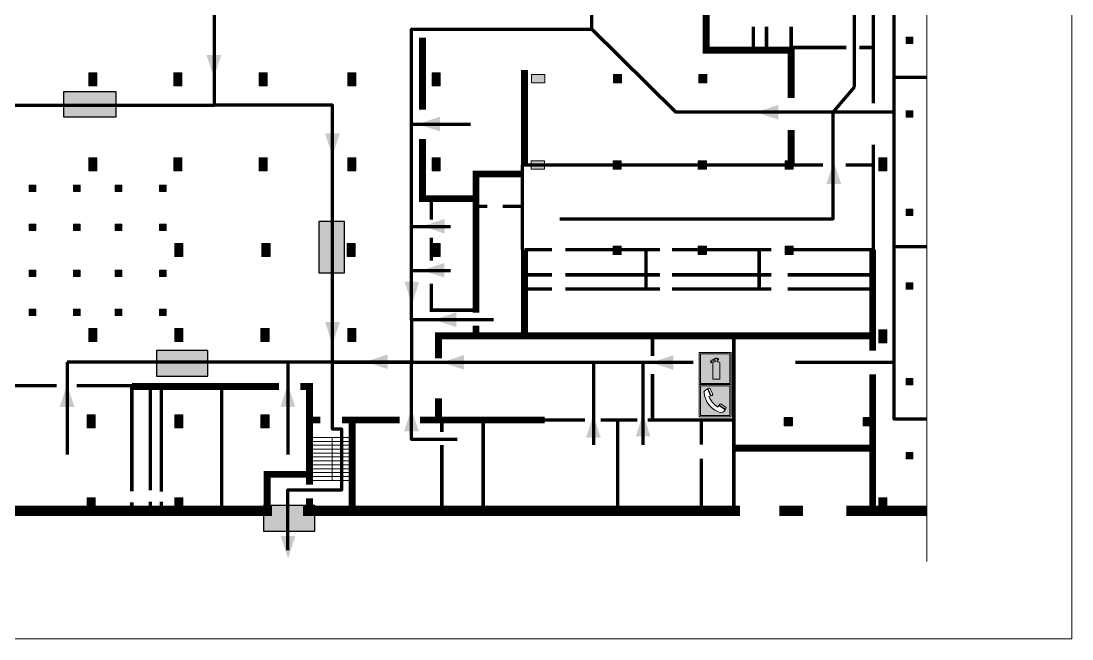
# Model space of a CAD drawing. Header units: millimetres. Extents: x 13810 to 67229, y 12374 to 21950.
# Drawn here: x 35707.6 to 35969.8, y 13701.1 to 13855.2 of the extents above; entities that cross this region are included whole.
import ezdxf

# ---------------------------------------------------------------- set-up
doc = ezdxf.new("R2010")
doc.units = ezdxf.units.MM
doc.layers.add('План_Штампы', color=7, linetype='Continuous')

# ---------------------------------------------------------------- blocks, each defined once
blk = doc.blocks.new('A$C7B4425F7')
at = {"true_color": 0xffffff}
blk.add_hatch(color=7, dxfattribs=at).paths.add_polyline_path([(0, 0), (-16, 0), (-16, -8), (0, -8)])
h = blk.add_hatch(color=126)
h.paths.add_polyline_path([(-0.2, -0.2), (-15.8, -0.2), (-15.8, -7.8), (-0.2, -7.8)])
h.paths.add_polyline_path([(-11.76, -2.03), (-11.76, -3.66), (-11.17, -3.66, -0.568275), (-11.17, -6.18), (-12.58, -6.18), (-12.58, -2.03)], flags=16)
h.paths.add_polyline_path([(-13.33, -4.12, -0.495768), (-13.59, -6.18), (-15.03, -6.18), (-15.03, -2.03), (-13.59, -2.03, -0.487973)], flags=16)
h.paths.add_polyline_path([(-10.25, -2.03), (-9.48, -2.03), (-9.48, -6.18), (-10.25, -6.18)], flags=16)
h.paths.add_polyline_path([(-13.84, -3.69), (-14.24, -3.69), (-14.24, -3.03), (-13.9, -3.03, -0.692621)], flags=0)
h.paths.add_polyline_path([(-9.15, -2.03), (-8.4, -2.03), (-8.04, -3.07), (-7.68, -2.03), (-6.93, -2.03), (-7.64, -4.1), (-6.93, -6.18), (-7.68, -6.18), (-8.04, -5.14), (-8.4, -6.18), (-9.15, -6.18), (-8.44, -4.1)], flags=16)
h.paths.add_polyline_path([(-11.76, -4.46), (-11.42, -4.46, -0.692621), (-11.36, -5.12), (-11.76, -5.12)], flags=0)
h.paths.add_polyline_path([(-13.9, -5.2), (-14.24, -5.2), (-14.24, -4.55), (-13.84, -4.55, -0.708038)], flags=0)
edge = h.paths.add_edge_path(flags=16)
edge.add_ellipse((-5.51, -4.08), major_axis=(0, 2.05), ratio=0.586184, start_angle=0, end_angle=360)
edge = h.paths.add_edge_path(flags=0)
edge.add_ellipse((-5.51, -4.08), major_axis=(0, 1.14), ratio=0.454828, start_angle=0, end_angle=360)
h.paths.add_polyline_path([(-4.13, -4.96, 0.377264), (-3.48, -4.52, 0.0555), (-3.16, -2.03), (-1.66, -2.03), (-1.66, -4.96), (-0.96, -4.96), (-0.96, -7.01), (-1.75, -7.01), (-1.75, -6.18), (-3.3, -6.18), (-3.3, -7.02), (-4.13, -7.02)], flags=16)
h.paths.add_polyline_path([(-2.73, -2.91), (-2.28, -2.91), (-2.28, -4.96), (-3.05, -4.96, 0.079136)], flags=0)
at = {"color": 126}
blk.add_lwpolyline([(-16, -8), (0, -8), (0, 0), (-16, 0)], close=True, dxfattribs=at)
blk = doc.blocks.new('A$C32E8229D')
at = {"true_color": 0xffffff}
blk.add_hatch(color=7, dxfattribs=at).paths.add_polyline_path([(0, 0), (0, -8), (16, -8), (16, 0)])
h = blk.add_hatch(color=126)
h.paths.add_polyline_path([(0.2, -0.2), (15.8, -0.2), (15.8, -7.8), (0.2, -7.8)])
h.paths.add_polyline_path([(13.49, -2.05), (12.08, -2.05), (11.37, -2.63, 0.162397), (11.29, -2.84), (11.29, -3.63), (10.35, -3.63), (10.35, -4.05), (11.68, -4.05), (11.68, -3.48), (12.26, -4.28), (11.29, -5.1), (11.29, -6.78), (11.85, -6.78), (11.85, -5.44), (12.8, -4.64), (12.8, -5.94), (14.46, -5.94), (14.46, -5.39), (13.45, -5.39), (13.45, -3.97), (12.46, -2.59), (13.15, -2.59), (13.69, -3.34), (14.18, -3)], flags=16)
h.paths.add_polyline_path([(10.74, -1.82, 1), (11.8, -1.82, 1)], flags=16)
h.paths.add_polyline_path([(9.39, -3.59), (5.99, -3.59), (6.56, -3.03), (5.91, -3.03), (5.1, -3.83), (5.91, -4.64), (6.56, -4.64), (5.99, -4.09), (9.39, -4.09)], flags=16)
h.paths.add_polyline_path([(4.29, -1.08), (1.72, -1.08), (1.72, -6.6), (4.29, -6.6)], flags=16)
at = {"color": 126}
blk.add_lwpolyline([(16, -8), (0, -8), (0, 0), (16, 0)], close=True, dxfattribs=at)
blk = doc.blocks.new('A$C456E1F9C')
at = {"lineweight": 5}
h = blk.add_hatch(color=242, dxfattribs=at)
h.paths.add_polyline_path([(0.51, -1.47), (0.51, -13.26), (12.29, -13.26), (12.29, -1.47)])
h.paths.add_polyline_path([(5.42, -4.95, -0.254479), (4.78, -5.4), (3.52, -2.53, -0.209735), (4.23, -2.4)], flags=16)
h.paths.add_polyline_path([(8.53, -8.6), (10.87, -10.17), (10.54, -10.76), (8.03, -9.13, -0.192251)], flags=16)
h.paths.add_polyline_path([(4.61, -5.49, 0.005518), (3.87, -5.72, 0.128647), (7.49, -10.01, 0.00809), (7.83, -9.33), (10.47, -10.97, -0.16736), (8.99, -12.25, -0.327862), (1.95, -3.95, -0.166952), (3.36, -2.62)], flags=16)
at = {"color": 242, "lineweight": 5}
for p, q in [((0, -13.77), (0, -0.97)), ((12.8, -0.97), (0, -0.97)), ((4.61, -5.49), (3.36, -2.62)), ((3.52, -2.53), (4.78, -5.4)), ((4.23, -2.4), (5.42, -4.95)), ((12.8, -13.77), (12.8, -0.97)), ((7.83, -9.33), (10.47, -10.97)), ((8.03, -9.13), (10.54, -10.76)), ((10.81, -10.12), (8.53, -8.6)), ((10.54, -10.76), (10.8, -10.3)), ((10.8, -10.3), (10.81, -10.12)), ((0, -13.77), (12.8, -13.77))]:
    blk.add_line(p, q, dxfattribs=at)
blk.add_lwpolyline([(0.51, -1.47), (12.29, -1.47), (12.29, -13.26), (0.51, -13.26)], close=True, dxfattribs=at)
for centre, radius, start, end in [((4.59, -5.34), 2.99, 114.2845, 152.1974), ((11.12, -3.31), 9.19, 183.9915, 256.6009), ((4.02, -3.27), 0.891, 76.3284, 123.7092), ((14.98, -39.1), 35.17, 107.1487, 108.4135), ((13.86, -0.94), 11.08, 205.5536, 234.8762), ((4.68, -4.59), 0.824, 276.9621, 334.0723), ((-13.31, 0.8), 23.44, 332.5487, 334.4027), ((8.94, -9.5), 0.989, 114.4092, 157.9388), ((7.87, -9.46), 3, 291.9291, 329.9329)]:
    blk.add_arc(centre, radius, start, end, dxfattribs=at)
blk = doc.blocks.new('A$C3AD82952')
at = {"true_color": 0xf5f5ff}
h = blk.add_hatch(color=7, dxfattribs=at)
h.dxf.hatch_style = 1
h.paths.add_polyline_path([(8.21, 8.73, 0.414214), (7.89, 9.05), (7.22, 9.05), (7.22, 9.92), (7.59, 9.92, 1), (7.57, 10.36), (7.22, 10.36), (7.22, 10.6), (6.43, 10.6), (6.43, 10.36), (6.01, 10.36), (4.74, 9.59), (4.74, 8.69), (4.98, 8.73), (4.98, 9.26), (6.12, 9.91), (6.43, 9.91), (6.43, 9.05), (5.76, 9.05, 0.414214), (5.44, 8.73), (5.44, 2.2), (8.21, 2.2)], flags=0)
h.paths.add_polyline_path([(12.8, 12.8), (0, 12.8), (0, 0), (12.8, 0)])
h.paths.add_polyline_path([(0.51, 12.29), (12.29, 12.29), (12.29, 0.51), (0.51, 0.51)], flags=16)
h.paths.add_polyline_path([(4.74, 9.59), (6.01, 10.36), (6.43, 10.36), (6.43, 10.6), (7.22, 10.6), (7.22, 10.36), (7.59, 10.36, -0.94586), (7.59, 9.92), (7.22, 9.92), (7.22, 9.05), (7.89, 9.05, -0.414214), (8.21, 8.73), (8.21, 2.2), (5.44, 2.2), (5.44, 8.73, -0.414214), (5.76, 9.05), (6.43, 9.05), (6.43, 9.91), (6.12, 9.91), (4.98, 9.26), (4.98, 8.73), (4.74, 8.69)], flags=0)
h = blk.add_hatch(color=242)
h.dxf.hatch_style = 1
h.paths.add_polyline_path([(12.29, 12.29), (0.51, 12.29), (0.51, 0.51), (12.29, 0.51)])
h.paths.add_polyline_path([(4.74, 8.69), (4.74, 9.59), (6.01, 10.36), (6.43, 10.36), (6.43, 10.6), (7.22, 10.6), (7.22, 10.36), (7.59, 10.36, -0.94586), (7.59, 9.92), (7.22, 9.92), (7.22, 9.05), (7.89, 9.05, -0.414214), (8.21, 8.73), (8.21, 2.2), (5.44, 2.2), (5.44, 8.73, -0.414214), (5.76, 9.05), (6.43, 9.05), (6.43, 9.91), (6.12, 9.91), (4.98, 9.26), (4.98, 8.73)], flags=16)
h = blk.add_hatch(color=7, dxfattribs=at)
h.dxf.hatch_style = 1
h.paths.add_polyline_path([(8.21, 8.73, 0.414214), (7.89, 9.05), (7.22, 9.05), (7.22, 9.92), (7.59, 9.92, 1), (7.57, 10.36), (7.22, 10.36), (7.22, 10.6), (6.43, 10.6), (6.43, 10.36), (6.01, 10.36), (4.74, 9.59), (4.74, 8.69), (4.98, 8.73), (4.98, 9.26), (6.12, 9.91), (6.43, 9.91), (6.43, 9.05), (5.76, 9.05, 0.414214), (5.44, 8.73), (5.44, 2.2), (8.21, 2.2)])
at = {"color": 242, "lineweight": 5}
for p, q in [((0, 0), (0, 12.8)), ((0, 12.8), (12.8, 12.8)), ((12.8, 0), (12.8, 12.8)), ((6.01, 10.36), (4.74, 9.59)), ((4.74, 9.59), (4.74, 8.69)), ((4.74, 8.69), (4.98, 8.73)), ((4.98, 9.26), (6.12, 9.91)), ((4.98, 8.73), (4.98, 9.26)), ((5.44, 2.2), (5.44, 8.73)), ((5.76, 9.05), (6.43, 9.05)), ((6.01, 10.36), (6.43, 10.36)), ((6.12, 9.91), (6.43, 9.91)), ((7.22, 10.6), (6.43, 10.6)), ((6.43, 10.6), (6.43, 10.36)), ((6.43, 9.91), (6.43, 9.05)), ((7.22, 10.36), (7.22, 10.6)), ((7.59, 10.36), (7.22, 10.36)), ((7.22, 9.05), (7.22, 9.92)), ((7.59, 9.92), (7.22, 9.92)), ((7.89, 9.05), (7.22, 9.05)), ((8.21, 2.2), (8.21, 8.73)), ((0, 0), (12.8, 0)), ((5.44, 2.2), (8.21, 2.2))]:
    blk.add_line(p, q, dxfattribs=at)
blk.add_lwpolyline([(0.51, 12.29), (12.29, 12.29), (12.29, 0.51), (0.51, 0.51)], close=True, dxfattribs=at)
for centre, radius, start, end in [((5.76, 8.73), 0.32, 90, 180), ((7.58, 10.14), 0.223, 273.1875, 86.8125), ((7.89, 8.73), 0.32, 0, 90)]:
    blk.add_arc(centre, radius, start, end, dxfattribs=at)

msp = doc.modelspace()

# ---------------------------------------------------------------- hatches: boundary and pattern name
at = {"lineweight": 0}
h = msp.add_hatch(color=256, dxfattribs=at)
h.dxf.hatch_style = 1
h.paths.add_polyline_path([(35930.08, 13849.64), (35930.08, 13851.24), (35928.38, 13851.24), (35928.38, 13849.64)])
h = msp.add_hatch(color=256, dxfattribs=at)
h.dxf.hatch_style = 1
h.paths.add_polyline_path([(35726.56, 13842.3), (35724.53, 13842.3), (35724.53, 13839.06), (35726.56, 13839.06)])
h = msp.add_hatch(color=256, dxfattribs=at)
h.dxf.hatch_style = 1
h.paths.add_polyline_path([(35747.77, 13842.3), (35745.75, 13842.3), (35745.75, 13839.06), (35747.77, 13839.06)])
h = msp.add_hatch(color=256, dxfattribs=at)
h.dxf.hatch_style = 1
h.paths.add_polyline_path([(35769.07, 13842.3), (35767.05, 13842.3), (35767.05, 13839.06), (35769.07, 13839.06)])
h = msp.add_hatch(color=256, dxfattribs=at)
h.dxf.hatch_style = 1
h.paths.add_polyline_path([(35791.15, 13842.3), (35789.13, 13842.3), (35789.13, 13839.06), (35791.15, 13839.06)])
h = msp.add_hatch(color=256, dxfattribs=at)
h.dxf.hatch_style = 1
h.paths.add_polyline_path([(35812.21, 13842.3), (35810.19, 13842.3), (35810.19, 13839.06), (35812.21, 13839.06)])
h = msp.add_hatch(color=256, dxfattribs=at)
h.dxf.hatch_style = 1
h.paths.add_polyline_path([(35834.94, 13841.94), (35834.94, 13839.84), (35838.29, 13839.84), (35838.29, 13841.94)])
h = msp.add_hatch(color=256, dxfattribs=at)
h.dxf.hatch_style = 1
h.paths.add_polyline_path([(35855.4, 13841.94), (35855.4, 13839.84), (35857.43, 13839.84), (35857.43, 13841.94)])
h = msp.add_hatch(color=256, dxfattribs=at)
h.dxf.hatch_style = 1
h.paths.add_polyline_path([(35876.66, 13841.94), (35876.66, 13839.84), (35878.68, 13839.84), (35878.68, 13841.94)])
h = msp.add_hatch(color=256, dxfattribs=at)
h.dxf.hatch_style = 1
h.paths.add_polyline_path([(35930.08, 13831.25), (35930.08, 13832.84), (35928.38, 13832.84), (35928.38, 13831.25)])
h = msp.add_hatch(color=256, dxfattribs=at)
h.dxf.hatch_style = 1
h.paths.add_polyline_path([(35726.56, 13821.12), (35724.53, 13821.12), (35724.53, 13817.87), (35726.56, 13817.87)])
h = msp.add_hatch(color=256, dxfattribs=at)
h.dxf.hatch_style = 1
h.paths.add_polyline_path([(35747.77, 13821.12), (35745.75, 13821.12), (35745.75, 13817.87), (35747.77, 13817.87)])
h = msp.add_hatch(color=256, dxfattribs=at)
h.dxf.hatch_style = 1
h.paths.add_polyline_path([(35769.07, 13821.12), (35767.05, 13821.12), (35767.05, 13817.87), (35769.07, 13817.87)])
h = msp.add_hatch(color=256, dxfattribs=at)
h.dxf.hatch_style = 1
h.paths.add_polyline_path([(35791.15, 13821.12), (35789.13, 13821.12), (35789.13, 13817.87), (35791.15, 13817.87)])
h = msp.add_hatch(color=256, dxfattribs=at)
h.dxf.hatch_style = 1
h.paths.add_polyline_path([(35812.21, 13821.12), (35810.19, 13821.12), (35810.19, 13817.87), (35812.21, 13817.87)])
h = msp.add_hatch(color=256, dxfattribs=at)
h.dxf.hatch_style = 1
h.paths.add_polyline_path([(35834.84, 13820.39), (35834.84, 13818.29), (35838.19, 13818.29), (35838.19, 13820.39)])
h = msp.add_hatch(color=256, dxfattribs=at)
h.dxf.hatch_style = 1
h.paths.add_polyline_path([(35855.31, 13820.39), (35855.31, 13818.29), (35857.33, 13818.29), (35857.33, 13820.39)])
h = msp.add_hatch(color=256, dxfattribs=at)
h.dxf.hatch_style = 1
h.paths.add_polyline_path([(35876.56, 13820.39), (35876.56, 13818.29), (35878.59, 13818.29), (35878.59, 13820.39)])
h = msp.add_hatch(color=256, dxfattribs=at)
h.dxf.hatch_style = 1
h.paths.add_polyline_path([(35898.21, 13820.39), (35898.21, 13818.29), (35900.23, 13818.29), (35900.23, 13820.39)])
h = msp.add_hatch(color=256, dxfattribs=at)
h.dxf.hatch_style = 1
h.paths.add_polyline_path([(35923.62, 13821.12), (35921.6, 13821.12), (35921.6, 13817.88), (35923.62, 13817.88)])
h = msp.add_hatch(color=256, dxfattribs=at)
h.dxf.hatch_style = 1
h.paths.add_polyline_path([(35923.62, 13821.12), (35921.6, 13821.12), (35921.6, 13817.88), (35923.62, 13817.88)])
h = msp.add_hatch(color=256, dxfattribs=at)
h.dxf.hatch_style = 1
h.paths.add_polyline_path([(35711.37, 13812.74), (35711.37, 13814.33), (35709.67, 13814.33), (35709.67, 13812.74)])
h = msp.add_hatch(color=256, dxfattribs=at)
h.dxf.hatch_style = 1
h.paths.add_polyline_path([(35722.41, 13812.74), (35722.41, 13814.33), (35720.71, 13814.33), (35720.71, 13812.74)])
h = msp.add_hatch(color=256, dxfattribs=at)
h.dxf.hatch_style = 1
h.paths.add_polyline_path([(35732.82, 13812.74), (35732.82, 13814.33), (35731.12, 13814.33), (35731.12, 13812.74)])
h = msp.add_hatch(color=256, dxfattribs=at)
h.dxf.hatch_style = 1
h.paths.add_polyline_path([(35743.87, 13812.74), (35743.87, 13814.33), (35742.17, 13814.33), (35742.17, 13812.74)])
h = msp.add_hatch(color=256, dxfattribs=at)
h.dxf.hatch_style = 1
h.paths.add_polyline_path([(35930.08, 13806.73), (35930.08, 13808.32), (35928.38, 13808.32), (35928.38, 13806.73)])
h = msp.add_hatch(color=256, dxfattribs=at)
h.dxf.hatch_style = 1
h.paths.add_polyline_path([(35711.37, 13802.97), (35711.37, 13804.56), (35709.67, 13804.56), (35709.67, 13802.97)])
h = msp.add_hatch(color=256, dxfattribs=at)
h.dxf.hatch_style = 1
h.paths.add_polyline_path([(35722.41, 13802.97), (35722.41, 13804.56), (35720.71, 13804.56), (35720.71, 13802.97)])
h = msp.add_hatch(color=256, dxfattribs=at)
h.dxf.hatch_style = 1
h.paths.add_polyline_path([(35732.82, 13802.97), (35732.82, 13804.56), (35731.12, 13804.56), (35731.12, 13802.97)])
h = msp.add_hatch(color=256, dxfattribs=at)
h.dxf.hatch_style = 1
h.paths.add_polyline_path([(35743.87, 13802.97), (35743.87, 13804.56), (35742.17, 13804.56), (35742.17, 13802.97)])
h = msp.add_hatch(color=256, dxfattribs=at)
h.dxf.hatch_style = 1
h.paths.add_polyline_path([(35748.04, 13799.72), (35746.02, 13799.72), (35746.02, 13796.48), (35748.04, 13796.48)])
h = msp.add_hatch(color=256, dxfattribs=at)
h.dxf.hatch_style = 1
h.paths.add_polyline_path([(35769.76, 13799.72), (35767.74, 13799.72), (35767.74, 13796.48), (35769.76, 13796.48)])
h = msp.add_hatch(color=256, dxfattribs=at)
h.dxf.hatch_style = 1
h.paths.add_polyline_path([(35790.97, 13799.72), (35788.95, 13799.72), (35788.95, 13796.48), (35790.97, 13796.48)])
h = msp.add_hatch(color=256, dxfattribs=at)
h.dxf.hatch_style = 1
h.paths.add_polyline_path([(35812.21, 13799.72), (35810.19, 13799.72), (35810.19, 13796.48), (35812.21, 13796.48)])
h = msp.add_hatch(color=256, dxfattribs=at)
h.dxf.hatch_style = 1
h.paths.add_polyline_path([(35855.31, 13799.06), (35855.31, 13796.96), (35857.33, 13796.96), (35857.33, 13799.06)])
h = msp.add_hatch(color=256, dxfattribs=at)
h.dxf.hatch_style = 1
h.paths.add_polyline_path([(35876.56, 13799.06), (35876.56, 13796.96), (35878.59, 13796.96), (35878.59, 13799.06)])
h = msp.add_hatch(color=256, dxfattribs=at)
h.dxf.hatch_style = 1
h.paths.add_polyline_path([(35898.21, 13799.06), (35898.21, 13796.96), (35900.23, 13796.96), (35900.23, 13799.06)])
h = msp.add_hatch(color=256, dxfattribs=at)
h.dxf.hatch_style = 1
h.paths.add_polyline_path([(35711.37, 13791.54), (35711.37, 13793.13), (35709.67, 13793.13), (35709.67, 13791.54)])
h = msp.add_hatch(color=256, dxfattribs=at)
h.dxf.hatch_style = 1
h.paths.add_polyline_path([(35722.41, 13791.54), (35722.41, 13793.13), (35720.71, 13793.13), (35720.71, 13791.54)])
h = msp.add_hatch(color=256, dxfattribs=at)
h.dxf.hatch_style = 1
h.paths.add_polyline_path([(35732.82, 13791.54), (35732.82, 13793.13), (35731.12, 13793.13), (35731.12, 13791.54)])
h = msp.add_hatch(color=256, dxfattribs=at)
h.dxf.hatch_style = 1
h.paths.add_polyline_path([(35743.87, 13791.54), (35743.87, 13793.13), (35742.17, 13793.13), (35742.17, 13791.54)])
h = msp.add_hatch(color=256, dxfattribs=at)
h.dxf.hatch_style = 1
h.paths.add_polyline_path([(35930.08, 13788.33), (35930.08, 13789.92), (35928.38, 13789.92), (35928.38, 13788.33)])
h = msp.add_hatch(color=256, dxfattribs=at)
h.dxf.hatch_style = 1
h.paths.add_polyline_path([(35711.37, 13781.77), (35711.37, 13783.36), (35709.67, 13783.36), (35709.67, 13781.77)])
h = msp.add_hatch(color=256, dxfattribs=at)
h.dxf.hatch_style = 1
h.paths.add_polyline_path([(35722.41, 13781.77), (35722.41, 13783.36), (35720.71, 13783.36), (35720.71, 13781.77)])
h = msp.add_hatch(color=256, dxfattribs=at)
h.dxf.hatch_style = 1
h.paths.add_polyline_path([(35732.82, 13781.77), (35732.82, 13783.36), (35731.12, 13783.36), (35731.12, 13781.77)])
h = msp.add_hatch(color=256, dxfattribs=at)
h.dxf.hatch_style = 1
h.paths.add_polyline_path([(35743.87, 13781.77), (35743.87, 13783.36), (35742.17, 13783.36), (35742.17, 13781.77)])
h = msp.add_hatch(color=256, dxfattribs=at)
h.dxf.hatch_style = 1
h.paths.add_polyline_path([(35726.56, 13778.55), (35724.53, 13778.55), (35724.53, 13775.31), (35726.56, 13775.31)])
h = msp.add_hatch(color=256, dxfattribs=at)
h.dxf.hatch_style = 1
h.paths.add_polyline_path([(35748.04, 13778.55), (35746.02, 13778.55), (35746.02, 13775.31), (35748.04, 13775.31)])
h = msp.add_hatch(color=256, dxfattribs=at)
h.dxf.hatch_style = 1
h.paths.add_polyline_path([(35769.5, 13778.55), (35767.48, 13778.55), (35767.48, 13775.31), (35769.5, 13775.31)])
h = msp.add_hatch(color=256, dxfattribs=at)
h.dxf.hatch_style = 1
h.paths.add_polyline_path([(35791.15, 13778.55), (35789.13, 13778.55), (35789.13, 13775.31), (35791.15, 13775.31)])
h = msp.add_hatch(color=256, dxfattribs=at)
h.dxf.hatch_style = 1
h.paths.add_polyline_path([(35923.62, 13778.17), (35921.6, 13778.17), (35921.6, 13774.93), (35923.62, 13774.93)])
h = msp.add_hatch(color=256, dxfattribs=at)
h.dxf.hatch_style = 1
h.paths.add_polyline_path([(35930.08, 13764.46), (35930.08, 13766.05), (35928.38, 13766.05), (35928.38, 13764.46)])
h = msp.add_hatch(color=256, dxfattribs=at)
h.dxf.hatch_style = 1
h.paths.add_polyline_path([(35726.13, 13756.99), (35724.11, 13756.99), (35724.11, 13753.75), (35726.13, 13753.75)])
h = msp.add_hatch(color=256, dxfattribs=at)
h.dxf.hatch_style = 1
h.paths.add_polyline_path([(35748.04, 13756.99), (35746.02, 13756.99), (35746.02, 13753.75), (35748.04, 13753.75)])
h = msp.add_hatch(color=256, dxfattribs=at)
h.dxf.hatch_style = 1
h.paths.add_polyline_path([(35769.5, 13756.99), (35767.48, 13756.99), (35767.48, 13753.75), (35769.5, 13753.75)])
h = msp.add_hatch(color=256, dxfattribs=at)
h.dxf.hatch_style = 1
h.paths.add_polyline_path([(35898, 13756.34), (35898, 13754.23), (35900.02, 13754.23), (35900.02, 13756.34)])
h = msp.add_hatch(color=256, dxfattribs=at)
h.dxf.hatch_style = 1
h.paths.add_polyline_path([(35917.68, 13756.34), (35917.68, 13754.23), (35919.7, 13754.23), (35919.7, 13756.34)])
h = msp.add_hatch(color=256, dxfattribs=at)
h.dxf.hatch_style = 1
h.paths.add_polyline_path([(35930.08, 13746.06), (35930.08, 13747.65), (35928.38, 13747.65), (35928.38, 13746.06)])
h = msp.add_hatch(color=256, dxfattribs=at)
h.dxf.hatch_style = 1
h.paths.add_polyline_path([(35726.13, 13736.29), (35724.11, 13736.29), (35724.11, 13733.05), (35726.13, 13733.05)])
h = msp.add_hatch(color=256, dxfattribs=at)
h.dxf.hatch_style = 1
h.paths.add_polyline_path([(35748.04, 13736.29), (35746.02, 13736.29), (35746.02, 13733.05), (35748.04, 13733.05)])
h = msp.add_hatch(color=256, dxfattribs=at)
h.dxf.hatch_style = 1
h.paths.add_polyline_path([(35923.62, 13736.29), (35921.6, 13736.29), (35921.6, 13733.05), (35923.62, 13733.05)])

# ---------------------------------------------------------------- linework, layer by layer
at = {"color": 126, "lineweight": 0, "true_color": 0x008754}
msp.add_lwpolyline([(35369.76, 14096.09), (35969.76, 14096.09), (35969.76, 13701.09), (35369.76, 13701.09)], close=True, dxfattribs=at)
msp.add_lwpolyline([(35369.76, 14096.09), (35969.76, 14096.09), (35969.76, 13701.09), (35369.76, 13701.09)], close=True, dxfattribs=at)
msp.add_lwpolyline([(35369.76, 14096.09), (35969.76, 14096.09), (35969.76, 13701.09), (35369.76, 13701.09)], close=True, dxfattribs=at)
msp.add_lwpolyline([(35369.76, 14096.09), (35969.76, 14096.09), (35969.76, 13701.09), (35369.76, 13701.09)], close=True, dxfattribs=at)
at = {"lineweight": 0}
for points in [[(35933.59, 13916.31), (35933.59, 13720.41)], [(35928.38, 13849.64), (35930.08, 13849.64), (35930.08, 13851.24), (35928.38, 13851.24), (35928.38, 13849.64)], [(35726.56, 13839.06), (35724.53, 13839.06), (35724.53, 13842.3), (35726.56, 13842.3), (35726.56, 13839.06)], [(35747.77, 13839.06), (35745.75, 13839.06), (35745.75, 13842.3), (35747.77, 13842.3), (35747.77, 13839.06)], [(35769.07, 13839.06), (35767.05, 13839.06), (35767.05, 13842.3), (35769.07, 13842.3), (35769.07, 13839.06)], [(35791.15, 13839.06), (35789.13, 13839.06), (35789.13, 13842.3), (35791.15, 13842.3), (35791.15, 13839.06)], [(35812.21, 13839.06), (35810.19, 13839.06), (35810.19, 13842.3), (35812.21, 13842.3), (35812.21, 13839.06)], [(35838.29, 13839.84), (35834.94, 13839.84), (35834.94, 13841.94), (35838.29, 13841.94), (35838.29, 13839.84)], [(35857.43, 13839.84), (35855.4, 13839.84), (35855.4, 13841.94), (35857.43, 13841.94), (35857.43, 13839.84)], [(35878.68, 13839.84), (35876.66, 13839.84), (35876.66, 13841.94), (35878.68, 13841.94), (35878.68, 13839.84)], [(35928.38, 13831.25), (35930.08, 13831.25), (35930.08, 13832.84), (35928.38, 13832.84), (35928.38, 13831.25)], [(35726.56, 13817.87), (35724.53, 13817.87), (35724.53, 13821.12), (35726.56, 13821.12), (35726.56, 13817.87)], [(35747.77, 13817.87), (35745.75, 13817.87), (35745.75, 13821.12), (35747.77, 13821.12), (35747.77, 13817.87)], [(35769.07, 13817.87), (35767.05, 13817.87), (35767.05, 13821.12), (35769.07, 13821.12), (35769.07, 13817.87)], [(35791.15, 13817.87), (35789.13, 13817.87), (35789.13, 13821.12), (35791.15, 13821.12), (35791.15, 13817.87)], [(35812.21, 13817.87), (35810.19, 13817.87), (35810.19, 13821.12), (35812.21, 13821.12), (35812.21, 13817.87)], [(35838.19, 13818.29), (35834.84, 13818.29), (35834.84, 13820.39), (35838.19, 13820.39), (35838.19, 13818.29)], [(35857.33, 13818.29), (35855.31, 13818.29), (35855.31, 13820.39), (35857.33, 13820.39), (35857.33, 13818.29)], [(35878.59, 13818.29), (35876.56, 13818.29), (35876.56, 13820.39), (35878.59, 13820.39), (35878.59, 13818.29)], [(35900.23, 13818.29), (35898.21, 13818.29), (35898.21, 13820.39), (35900.23, 13820.39), (35900.23, 13818.29)], [(35923.62, 13817.88), (35921.6, 13817.88), (35921.6, 13821.12), (35923.62, 13821.12), (35923.62, 13817.88)], [(35923.62, 13817.88), (35921.6, 13817.88), (35921.6, 13821.12), (35923.62, 13821.12), (35923.62, 13817.88)], [(35709.67, 13812.74), (35711.37, 13812.74), (35711.37, 13814.33), (35709.67, 13814.33), (35709.67, 13812.74)], [(35720.71, 13812.74), (35722.41, 13812.74), (35722.41, 13814.33), (35720.71, 13814.33), (35720.71, 13812.74)], [(35731.12, 13812.74), (35732.82, 13812.74), (35732.82, 13814.33), (35731.12, 13814.33), (35731.12, 13812.74)], [(35742.17, 13812.74), (35743.87, 13812.74), (35743.87, 13814.33), (35742.17, 13814.33), (35742.17, 13812.74)], [(35928.38, 13806.73), (35930.08, 13806.73), (35930.08, 13808.32), (35928.38, 13808.32), (35928.38, 13806.73)], [(35709.67, 13802.97), (35711.37, 13802.97), (35711.37, 13804.56), (35709.67, 13804.56), (35709.67, 13802.97)], [(35720.71, 13802.97), (35722.41, 13802.97), (35722.41, 13804.56), (35720.71, 13804.56), (35720.71, 13802.97)], [(35731.12, 13802.97), (35732.82, 13802.97), (35732.82, 13804.56), (35731.12, 13804.56), (35731.12, 13802.97)], [(35742.17, 13802.97), (35743.87, 13802.97), (35743.87, 13804.56), (35742.17, 13804.56), (35742.17, 13802.97)], [(35748.04, 13796.48), (35746.02, 13796.48), (35746.02, 13799.72), (35748.04, 13799.72), (35748.04, 13796.48)], [(35769.76, 13796.48), (35767.74, 13796.48), (35767.74, 13799.72), (35769.76, 13799.72), (35769.76, 13796.48)], [(35790.97, 13796.48), (35788.95, 13796.48), (35788.95, 13799.72), (35790.97, 13799.72), (35790.97, 13796.48)], [(35812.21, 13796.48), (35810.19, 13796.48), (35810.19, 13799.72), (35812.21, 13799.72), (35812.21, 13796.48)], [(35857.33, 13796.96), (35855.31, 13796.96), (35855.31, 13799.06), (35857.33, 13799.06), (35857.33, 13796.96)], [(35878.59, 13796.96), (35876.56, 13796.96), (35876.56, 13799.06), (35878.59, 13799.06), (35878.59, 13796.96)], [(35900.23, 13796.96), (35898.21, 13796.96), (35898.21, 13799.06), (35900.23, 13799.06), (35900.23, 13796.96)], [(35709.67, 13791.54), (35711.37, 13791.54), (35711.37, 13793.13), (35709.67, 13793.13), (35709.67, 13791.54)], [(35720.71, 13791.54), (35722.41, 13791.54), (35722.41, 13793.13), (35720.71, 13793.13), (35720.71, 13791.54)], [(35731.12, 13791.54), (35732.82, 13791.54), (35732.82, 13793.13), (35731.12, 13793.13), (35731.12, 13791.54)], [(35742.17, 13791.54), (35743.87, 13791.54), (35743.87, 13793.13), (35742.17, 13793.13), (35742.17, 13791.54)], [(35928.38, 13788.33), (35930.08, 13788.33), (35930.08, 13789.92), (35928.38, 13789.92), (35928.38, 13788.33)], [(35709.67, 13781.77), (35711.37, 13781.77), (35711.37, 13783.36), (35709.67, 13783.36), (35709.67, 13781.77)], [(35720.71, 13781.77), (35722.41, 13781.77), (35722.41, 13783.36), (35720.71, 13783.36), (35720.71, 13781.77)], [(35731.12, 13781.77), (35732.82, 13781.77), (35732.82, 13783.36), (35731.12, 13783.36), (35731.12, 13781.77)], [(35742.17, 13781.77), (35743.87, 13781.77), (35743.87, 13783.36), (35742.17, 13783.36), (35742.17, 13781.77)], [(35726.56, 13775.31), (35724.53, 13775.31), (35724.53, 13778.55), (35726.56, 13778.55), (35726.56, 13775.31)], [(35748.04, 13775.31), (35746.02, 13775.31), (35746.02, 13778.55), (35748.04, 13778.55), (35748.04, 13775.31)], [(35769.5, 13775.31), (35767.48, 13775.31), (35767.48, 13778.55), (35769.5, 13778.55), (35769.5, 13775.31)], [(35791.15, 13775.31), (35789.13, 13775.31), (35789.13, 13778.55), (35791.15, 13778.55), (35791.15, 13775.31)], [(35923.62, 13774.93), (35921.6, 13774.93), (35921.6, 13778.17), (35923.62, 13778.17), (35923.62, 13774.93)], [(35928.38, 13764.46), (35930.08, 13764.46), (35930.08, 13766.05), (35928.38, 13766.05), (35928.38, 13764.46)], [(35726.13, 13753.75), (35724.11, 13753.75), (35724.11, 13756.99), (35726.13, 13756.99), (35726.13, 13753.75)], [(35748.04, 13753.75), (35746.02, 13753.75), (35746.02, 13756.99), (35748.04, 13756.99), (35748.04, 13753.75)], [(35769.5, 13753.75), (35767.48, 13753.75), (35767.48, 13756.99), (35769.5, 13756.99), (35769.5, 13753.75)], [(35900.02, 13754.23), (35898, 13754.23), (35898, 13756.34), (35900.02, 13756.34), (35900.02, 13754.23)], [(35919.7, 13754.23), (35917.68, 13754.23), (35917.68, 13756.34), (35919.7, 13756.34), (35919.7, 13754.23)], [(35779.59, 13751.37), (35790.55, 13751.37)], [(35785.26, 13740.63), (35785.26, 13751.37)], [(35779.59, 13750.39), (35790.55, 13750.39)], [(35779.59, 13750.39), (35790.55, 13750.39)], [(35779.59, 13749.41), (35790.55, 13749.41)], [(35779.59, 13749.41), (35790.55, 13749.41)], [(35779.59, 13748.44), (35790.55, 13748.44)], [(35779.59, 13748.44), (35790.55, 13748.44)], [(35779.59, 13747.46), (35790.55, 13747.46)], [(35779.59, 13747.46), (35790.55, 13747.46)], [(35779.59, 13746.49), (35790.55, 13746.49)], [(35779.59, 13746.49), (35790.55, 13746.49)], [(35779.59, 13745.51), (35790.55, 13745.51)], [(35779.59, 13745.51), (35790.55, 13745.51)], [(35928.38, 13746.06), (35930.08, 13746.06), (35930.08, 13747.65), (35928.38, 13747.65), (35928.38, 13746.06)], [(35779.59, 13744.53), (35790.55, 13744.53)], [(35779.59, 13744.53), (35790.55, 13744.53)], [(35779.59, 13743.56), (35790.55, 13743.56)], [(35779.59, 13743.56), (35790.55, 13743.56)], [(35779.59, 13742.58), (35790.55, 13742.58)], [(35779.59, 13742.58), (35790.55, 13742.58)], [(35779.59, 13741.6), (35790.55, 13741.6)], [(35779.59, 13741.6), (35790.55, 13741.6)], [(35779.59, 13740.63), (35790.55, 13740.63)], [(35726.13, 13733.05), (35724.11, 13733.05), (35724.11, 13736.29), (35726.13, 13736.29), (35726.13, 13733.05)], [(35748.04, 13733.05), (35746.02, 13733.05), (35746.02, 13736.29), (35748.04, 13736.29), (35748.04, 13733.05)], [(35923.62, 13733.05), (35921.6, 13733.05), (35921.6, 13736.29), (35923.62, 13736.29), (35923.62, 13733.05)]]:
    msp.add_lwpolyline(points, dxfattribs=at)
at = {"color": 126, "lineweight": 100, "true_color": 0x008754}
for points in [[(35805.06, 13829.49), (35805.06, 13853.17), (35849.99, 13853.17), (35849.99, 13894.9), (35820.95, 13894.9), (35820.95, 13914.59)], [(35925.38, 13832.49), (35925.38, 13884.5), (35933.59, 13884.5)], [(35915.55, 13838.73), (35915.55, 13880.99)], [(35569.45, 13834.28), (35755.9, 13834.28), (35755.9, 13878.16)], [(35842, 13805.89), (35910.21, 13805.89), (35910.21, 13832.49), (35870.92, 13832.49), (35849.99, 13853.17)], [(35925.38, 13841.27), (35933.59, 13841.27)], [(35910.21, 13832.49), (35915.55, 13838.73)], [(35774.19, 13723.25), (35774.19, 13738.3), (35787.63, 13738.3), (35787.63, 13753.42), (35785.29, 13753.42), (35785.29, 13834.28), (35755.9, 13834.28)], [(35925.38, 13770.04), (35925.38, 13832.49), (35910.21, 13832.49)], [(35805.06, 13803.99), (35805.06, 13829.49), (35819.76, 13829.49)], [(35805.06, 13793.04), (35805.06, 13803.99), (35814.79, 13803.99)], [(35925.38, 13799), (35933.59, 13799)], [(35805.06, 13780.69), (35805.06, 13793.04), (35814.79, 13793.04)], [(35825.5, 13780.69), (35805.06, 13780.69), (35805.06, 13770.13)], [(35785.29, 13770.13), (35719.15, 13770.13)], [(35719.15, 13770.13), (35719.15, 13747.1)], [(35774.22, 13770.13), (35774.22, 13747.1)], [(35816.46, 13750.88), (35805.06, 13750.88), (35805.06, 13770.13), (35785.29, 13770.13), (35875.3, 13770.13)], [(35850.38, 13770.13), (35850.38, 13749.55)], [(35862.8, 13749.55), (35862.8, 13770.13), (35862.8, 13770.13)], [(35933.59, 13755.93), (35925.38, 13755.93), (35925.38, 13770.04), (35900.84, 13770.04)]]:
    msp.add_lwpolyline(points, dxfattribs=at)
at = {"lineweight": 0}
for points, const_width in [([(35899.73, 13836.07), (35899.73, 13847.95), (35878.53, 13847.95), (35878.53, 13906)], 1.71), ([(35920.24, 13834.74), (35920.24, 13906)], 0.855), ([(35890.29, 13847.95), (35890.29, 13853.82)], 0.855), ([(35893.56, 13853.82), (35893.56, 13847.95)], 0.855), ([(35899.73, 13848.63), (35899.73, 13853.82)], 0.855), ([(35807.78, 13851.05), (35807.78, 13833.13)], 1.71), ([(35899.73, 13848.63), (35913.44, 13848.63)], 0.855), ([(35916.72, 13848.63), (35920.24, 13848.63)], 0.855), ([(35833.23, 13843.05), (35833.23, 13818.91)], 1.71), ([(35807.78, 13825.77), (35807.78, 13810.94), (35821.12, 13810.94)], 1.71), ([(35899.73, 13819.34), (35899.73, 13828.07)], 1.71), ([(35920.24, 13819.34), (35920.24, 13824.43)], 0.855), ([(35832.68, 13819.34), (35832.68, 13798.19)], 0.855), ([(35833.23, 13819.34), (35907.63, 13819.34)], 0.855), ([(35913.32, 13819.34), (35920.24, 13819.34), (35920.24, 13798.19)], 0.855), ([(35832.68, 13817.08), (35821.12, 13817.08), (35821.12, 13782.48)], 1.71), ([(35809.97, 13810.94), (35809.97, 13805.72)], 0.855), ([(35821.12, 13809.04), (35823.91, 13809.04)], 0.855), ([(35827.77, 13809.04), (35832.68, 13809.04)], 0.855), ([(35809.97, 13801.22), (35809.97, 13795.44)], 0.855), ([(35833.23, 13798.19), (35833.23, 13776.73)], 1.71), ([(35833.23, 13798.19), (35840.08, 13798.19)], 0.855), ([(35843.41, 13798.19), (35867.03, 13798.19)], 0.855), ([(35863.49, 13798.19), (35863.49, 13788.39)], 0.855), ([(35870.04, 13798.19), (35894.74, 13798.19)], 0.855), ([(35891.73, 13788.39), (35891.73, 13798.19)], 0.855), ([(35898.82, 13798.19), (35920.05, 13798.19)], 0.855), ([(35920.05, 13773.01), (35920.05, 13798.19)], 1.71), ([(35809.97, 13789.76), (35809.97, 13783.12), (35821.12, 13783.12)], 0.855), ([(35833.23, 13791.93), (35840.08, 13791.93)], 0.855), ([(35843.41, 13791.93), (35867.03, 13791.93)], 0.855), ([(35870.04, 13791.93), (35894.74, 13791.93)], 0.855), ([(35898.82, 13791.93), (35920.05, 13791.93)], 0.855), ([(35833.23, 13788.39), (35840.08, 13788.39)], 0.855), ([(35843.41, 13788.39), (35867.03, 13788.39)], 0.855), ([(35870.04, 13788.39), (35894.74, 13788.39)], 0.855), ([(35898.82, 13788.39), (35920.05, 13788.39)], 0.855), ([(35821.12, 13779.26), (35821.12, 13776.73)], 1.71), ([(35811.74, 13771.13), (35811.74, 13776.73), (35920.05, 13776.73)], 1.71), ([(35865.14, 13776.73), (35865.14, 13771.64)], 0.855), ([(35885.43, 13733.05), (35885.43, 13776.73)], 0.855), ([(35865.14, 13767.21), (35865.14, 13755.71)], 0.855), ([(35920.05, 13767.14), (35920.05, 13733.05)], 1.71), ([(35704.76, 13764.26), (35716.5, 13764.26)], 0.855), ([(35721.56, 13764.26), (35735.28, 13764.26), (35735.28, 13737.92)], 0.855), ([(35735.28, 13764.06), (35771.99, 13764.06)], 1.71), ([(35739.9, 13738.21), (35739.9, 13764.06)], 0.855), ([(35742.61, 13764.06), (35742.61, 13737.82)], 0.855), ([(35757.66, 13764.06), (35757.66, 13733.05)], 0.855), ([(35777.28, 13764.06), (35779.59, 13764.06), (35779.59, 13739.6)], 1.71), ([(35811.74, 13755.71), (35811.74, 13761.13)], 1.71), ([(35782.31, 13755.71), (35779.59, 13755.71)], 1.71), ([(35787.73, 13755.71), (35802.07, 13755.71)], 1.71), ([(35790.25, 13755.71), (35790.25, 13733.05)], 1.71), ([(35807.18, 13755.71), (35838.21, 13755.71)], 1.71), ([(35812.6, 13755.71), (35812.6, 13752.74)], 0.855), ([(35822.91, 13755.71), (35822.91, 13733.05)], 0.855), ([(35838.21, 13755.71), (35848.26, 13755.71)], 0.855), ([(35852.22, 13755.71), (35861.34, 13755.71)], 0.855), ([(35856.45, 13755.71), (35856.45, 13733.05)], 0.855), ([(35863.95, 13755.71), (35885.43, 13755.71)], 0.855), ([(35877.3, 13755.71), (35877.3, 13749.57)], 0.855), ([(35812.6, 13749.5), (35812.6, 13733.05)], 0.855), ([(35885.43, 13748.68), (35920.05, 13748.68)], 1.71), ([(35877.3, 13746.07), (35877.3, 13733.05)], 0.855), ([(35769.02, 13733.05), (35769.02, 13742.16), (35779.59, 13742.16)], 1.71), ([(35735.28, 13735.18), (35735.28, 13733.05)], 0.855), ([(35739.9, 13733.05), (35739.9, 13735.31)], 0.855), ([(35742.61, 13735.31), (35742.61, 13733.05)], 0.855), ([(35779.59, 13736.15), (35779.59, 13733.05)], 1.71), ([(35612.35, 13733.05), (35770.26, 13733.05)], 2.56), ([(35778.01, 13733.05), (35886.98, 13733.05)], 2.56), ([(35896.78, 13733.05), (35902.7, 13733.05)], 2.56), ([(35913.49, 13733.05), (35933.59, 13733.05)], 2.56)]:
    msp.add_lwpolyline(points, dxfattribs=dict(at, const_width=const_width))
at = {"layer": 'План_Штампы', "color": 126, "true_color": 0x008754}
for points in [[(35753.91, 13846.76), (35757.57, 13846.76), (35755.77, 13841.14)], [(35896.53, 13834.33), (35896.52, 13830.66), (35890.9, 13832.47)], [(35812.17, 13831.37), (35812.16, 13827.7), (35806.54, 13829.51)], [(35783.47, 13827.2), (35787.13, 13827.19), (35785.32, 13821.57)], [(35912.18, 13814.6), (35908.52, 13814.6), (35910.33, 13820.22)], [(35813.3, 13805.89), (35813.3, 13802.23), (35807.67, 13804.03)], [(35813.24, 13794.9), (35813.24, 13791.24), (35807.62, 13793.04)], [(35803.29, 13790.19), (35806.95, 13790.18), (35805.15, 13784.56)], [(35816.2, 13782.56), (35816.19, 13778.9), (35810.57, 13780.71)], [(35783.47, 13780.15), (35787.13, 13780.15), (35785.32, 13774.53)], [(35799.11, 13772.08), (35799.1, 13768.42), (35793.48, 13770.23)], [(35818.15, 13771.94), (35818.14, 13768.28), (35812.52, 13770.08)], [(35870.36, 13771.89), (35870.35, 13768.23), (35864.73, 13770.04)], [(35720.96, 13758.98), (35717.3, 13758.99), (35719.11, 13764.61)], [(35776.03, 13759.04), (35772.37, 13759.05), (35774.18, 13764.67)], [(35806.85, 13752.91), (35803.19, 13752.92), (35805, 13758.54)], [(35852.24, 13751.34), (35848.58, 13751.34), (35850.38, 13756.96)], [(35864.63, 13751.61), (35860.97, 13751.61), (35862.77, 13757.23)], [(35772.39, 13726.77), (35776.05, 13726.77), (35774.25, 13721.15)]]:
    msp.add_solid(points, dxfattribs=at)

# ---------------------------------------------------------------- block references
at = {"xscale": 0.625, "yscale": 0.625, "zscale": 0.625}
for name, p in [('A$C3AD82952', (35876.76, 13764.54)), ('A$C456E1F9C', (35876.76, 13765.15))]:
    msp.add_blockref(name, p, dxfattribs=at)
at = {"layer": 'План_Штампы', "color": 126, "true_color": 0x008754}
for p, xscale, yscale, zscale, rotation in [((35718.31, 13837.7), 0.8100087101568005, 0.8100087101568005, 0.8100087101568005, 359.9978653237144), ((35788.32, 13792.43), -0.8, 0.8, 0.8, 270)]:
    msp.add_blockref('A$C32E8229D', p, dxfattribs=dict(at, xscale=xscale, yscale=yscale, zscale=zscale, rotation=rotation))
at = {"layer": 'План_Штампы', "color": 126, "true_color": 0x008754, "xscale": -0.8, "yscale": 0.8, "zscale": 0.8}
msp.add_blockref('A$C32E8229D', (35754.21, 13773.08), dxfattribs=at)
at = {"layer": 'План_Штампы', "xscale": 0.8, "yscale": 0.8, "zscale": 0.8}
msp.add_blockref('A$C7B4425F7', (35780.89, 13734.37), dxfattribs=at)

doc.saveas('drawing.dxf')
